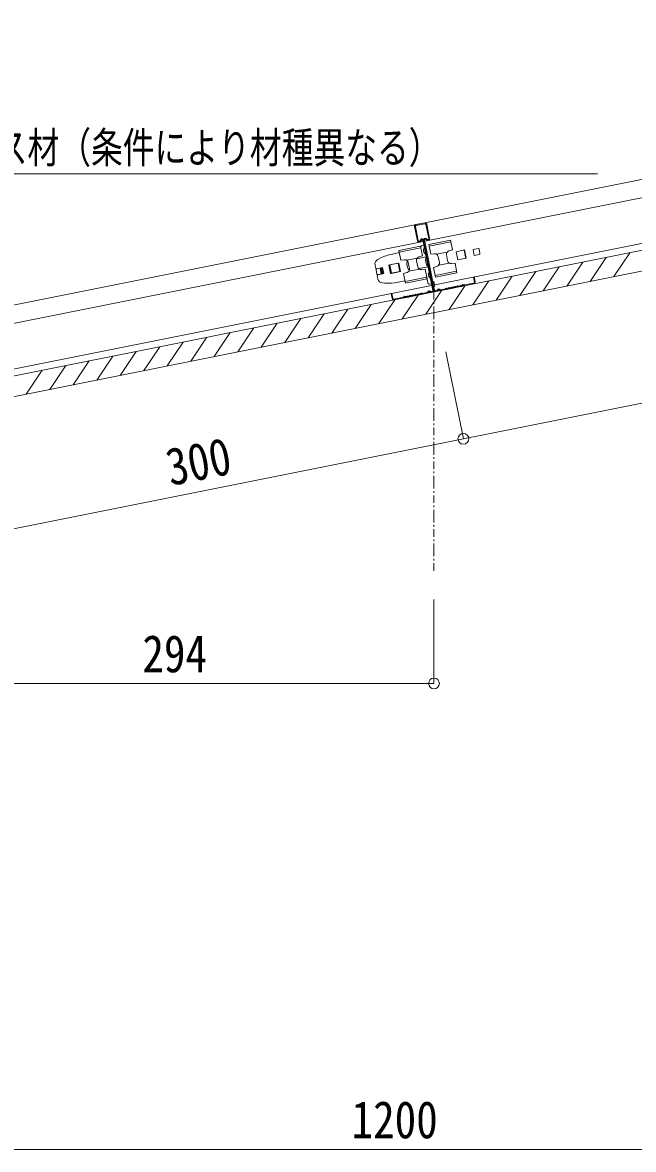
# Model space of a CAD drawing. Units: millimetres, scale not verified. Extents: x -205 to 205, y -142 to 143.
# Drawn here: x 110.7 to 146.8, y -4.6 to 61.9 of the extents above; entities that cross this region are included whole.
import ezdxf
from ezdxf.enums import TextEntityAlignment as Align

# ---------------------------------------------------------------- set-up
doc = ezdxf.new("R2010")
doc.units = ezdxf.units.MM
doc.header["$LTSCALE"] = 0.25
doc.linetypes.add('USER1', pattern=[7.8, 1.8, -0.6, 0.3, -0.6, 3, -0.6, 0.3, -0.6])
for name, color, linetype, lineweight in [('1-1_1-0 断面', 7, 'Continuous', 18), ('1-2_1-1 寸法', 7, 'Continuous', 18), ('1-3_1-2 文字', 7, 'Continuous', 18), ('1-4_1-3 ＤＨクロス', 7, 'Continuous', 18)]:
    doc.layers.add(name, color=color, linetype=linetype, lineweight=lineweight)
doc.styles.add('ＭＳ ゴシック', font='')
doc.styles.get('ＭＳ ゴシック').set_extended_font_data('MS Gothic')

msp = doc.modelspace()

# ---------------------------------------------------------------- linework, layer by layer
at = {"layer": '1-1_1-0 断面'}
for p, q in [((193.5634, 61.8979), (86.8636, 40.5579)), ((192.8624, 60.6769), (84.7154, 39.0474)), ((198.7027, 59.1525), (76.1922, 34.6504)), ((-53.6225, 7.0558), (198.7027, 57.5208)), ((134.1868, 48.7), (132.912, 48.445)), ((134.207, 48.5989), (132.9322, 48.3439)), ((134.3011, 48.1282), (134.1868, 48.7)), ((134.2815, 48.7362), (134.3796, 48.7558)), ((134.6771, 48.798), (135.9518, 49.053)), ((134.6771, 48.798), (134.7914, 48.2263)), ((134.6973, 48.697), (135.972, 48.9519)), ((131.6638, 47.9165), (131.7961, 47.9819)), ((132.5374, 48.2344), (132.9381, 48.3145)), ((133.0264, 47.8733), (132.912, 48.445)), ((133.0264, 47.8733), (133.2433, 47.8973)), ((133.9849, 47.991), (133.3711, 47.8682)), ((133.9665, 47.9593), (134.5169, 48.0694)), ((134.3011, 48.1282), (134.0917, 48.0669)), ((134.7914, 48.2263), (135.0084, 48.2503)), ((135.1361, 48.2212), (135.75, 48.344)), ((135.2265, 48.0907), (135.2977, 47.7343)), ((135.7168, 48.1888), (135.788, 47.8323)), ((136.2917, 48.3734), (136.792, 48.4734)), ((136.3898, 47.8831), (136.2917, 48.3734)), ((136.8901, 47.9831), (136.3898, 47.8831)), ((136.7703, 48.4691), (136.8684, 47.9788)), ((136.782, 48.4714), (136.8801, 47.9811)), ((136.792, 48.4734), (136.8901, 47.9831)), ((137.5812, 48.5548), (137.287, 48.4959)), ((137.287, 48.4959), (137.3556, 48.1527)), ((137.6498, 48.2116), (137.3556, 48.1527)), ((137.64, 48.5155), (137.689, 48.2704)), ((144.2035, 46.621), (145.1449, 48.033)), ((145.5903, 46.8983), (146.5317, 48.3104)), ((131.5026, 47.5887), (131.5339, 47.432)), ((131.5604, 47.2996), (131.6094, 47.0545)), ((131.5996, 47.3585), (131.8938, 47.4173)), ((131.6281, 47.3692), (131.9419, 47.432)), ((131.7958, 47.3977), (131.8644, 47.0545)), ((131.8448, 47.4075), (131.9134, 47.0643)), ((131.8938, 47.4173), (131.9625, 47.0741)), ((131.9419, 47.432), (132.0125, 47.079)), ((132.3096, 47.582), (132.3586, 47.5918)), ((132.4096, 47.0819), (132.3096, 47.582)), ((132.8979, 47.6997), (132.3586, 47.5918)), ((132.3586, 47.5918), (132.4586, 47.0917)), ((132.8597, 47.687), (132.3594, 47.5869)), ((132.3594, 47.5869), (132.4574, 47.0966)), ((132.3811, 47.5912), (132.4792, 47.101)), ((132.9577, 47.1967), (132.8597, 47.687)), ((132.9979, 47.1996), (132.8979, 47.6997)), ((133.3794, 47.6379), (133.4186, 47.4418)), ((133.4614, 47.7377), (133.5327, 47.3813)), ((134.1133, 47.3488), (133.4995, 47.226)), ((133.9517, 47.8357), (134.023, 47.4793)), ((134.0841, 47.371), (134.6345, 47.481)), ((134.458, 47.3438), (134.2411, 47.3198)), ((134.458, 47.3438), (134.5724, 46.772)), ((134.9483, 47.4418), (135.1578, 47.5031)), ((134.9483, 47.4418), (135.0627, 46.8701)), ((135.2645, 47.579), (135.8784, 47.7018)), ((141.43, 46.0663), (142.3714, 47.4783)), ((142.8168, 46.3436), (143.7581, 47.7557)), ((131.6673, 46.7654), (131.6359, 46.9221)), ((131.6683, 47.0153), (131.9625, 47.0741)), ((131.6987, 47.0162), (132.0125, 47.079)), ((132.4586, 47.0917), (132.4096, 47.0819)), ((132.4574, 47.0966), (132.9577, 47.1967)), ((132.4586, 47.0917), (132.9979, 47.1996)), ((132.8708, 46.5674), (133.2715, 46.6475)), ((133.1833, 47.0888), (133.3928, 47.1501)), ((133.1833, 47.0888), (133.2976, 46.5171)), ((134.5522, 46.8731), (133.2774, 46.6181)), ((134.5724, 46.772), (133.2976, 46.5171)), ((134.5463, 46.9025), (134.6188, 46.5397)), ((134.813, 46.5887), (134.9797, 46.622)), ((135.0425, 46.9711), (136.3172, 47.2261)), ((135.0627, 46.8701), (136.3374, 47.125)), ((137.2698, 45.2342), (138.2111, 46.6463)), ((138.6565, 45.5116), (139.5979, 46.9236)), ((140.0433, 45.7889), (140.9846, 47.201)), ((131.9421, 46.5249), (132.0894, 46.5154)), ((134.4963, 44.6795), (135.4376, 46.0916)), ((134.7365, 46.4612), (134.8346, 46.4808)), ((135.883, 44.9569), (136.8244, 46.3689)), ((130.336, 43.8475), (131.2774, 45.2595)), ((131.7228, 44.1248), (132.6641, 45.5369)), ((133.1095, 44.4022), (134.0509, 45.8142)), ((127.5625, 43.2928), (128.5039, 44.7048)), ((128.9493, 43.5701), (129.8906, 44.9822)), ((124.789, 42.7381), (125.7304, 44.1501)), ((126.1758, 43.0154), (127.1171, 44.4275)), ((120.6288, 41.906), (121.5701, 43.3181)), ((122.0155, 42.1834), (122.9569, 43.5954)), ((123.4023, 42.4607), (124.3436, 43.8728)), ((124.0895, 43.8174), (124.0929, 43.8226)), ((117.8553, 41.3513), (118.7966, 42.7634)), ((119.242, 41.6287), (120.1834, 43.0407)), ((113.695, 40.5193), (114.6364, 41.9313)), ((115.0818, 40.7966), (116.0231, 42.2087)), ((116.4685, 41.074), (117.4099, 42.486)), ((110.9215, 39.9646), (111.8629, 41.3766)), ((112.3083, 40.2419), (113.2496, 41.654))]:
    msp.add_line(p, q, dxfattribs=at)
at = {"layer": '1-1_1-0 断面', "color": 4, "linetype": 'USER1'}
msp.add_line((134.9817, 29.5407), (134.9817, 45.9917), dxfattribs=at)
at = {"layer": '1-1_1-0 断面'}
for points in [[(-53.5441, 8.2952), (75.6045, 34.125), (198.7027, 58.7446)], [(135.9518, 49.053), (136.0662, 48.4812), (135.8567, 48.4199)], [(136.3374, 47.125), (136.2231, 47.6968), (136.0061, 47.6728)], [(134.8718, 46.2945), (135.0385, 46.3279), (134.9797, 46.622)]]:
    msp.add_lwpolyline(points, dxfattribs=at)
for centre, radius, start, end in [((134.3011, 48.6381), 0.1, 101.30993, 191.30993), ((134.6541, 48.4538), 0.29, 147.70711, 234.91275), ((131.7968, 47.6475), 0.3, 116.30993, 191.30993), ((133.1258, 45.2926), 3, 101.30993, 116.30993), ((133.2653, 47.6985), 0.2, 11.30993, 96.30993), ((134.1478, 47.875), 0.2, 106.30993, 191.30993), ((135.0881, 47.8777), 0.6025, 161.4471, 221.17277), ((135.0303, 48.0515), 0.2, 11.30993, 96.30993), ((135.9129, 48.228), 0.2, 106.30993, 191.30993), ((137.591, 48.5057), 0.05, 11.30993, 101.30993), ((137.64, 48.2606), 0.05, 281.30993, 11.30993), ((131.6124, 47.4477), 0.08, 191.30993, 281.30993), ((131.6094, 47.3094), 0.05, 101.30993, 191.30993), ((133.5755, 47.6772), 0.2, 137.08667, 191.30993), ((133.3366, 47.3421), 0.2, 286.30993, 11.30993), ((133.6147, 47.481), 0.2, 191.30993, 245.5332), ((134.2191, 47.5186), 0.2, 191.30993, 276.30993), ((135.1016, 47.6951), 0.2, 286.30993, 11.30993), ((135.9842, 47.8716), 0.2, 191.30993, 276.30993), ((131.6585, 47.0643), 0.05, 191.30993, 281.30993), ((131.7144, 46.9378), 0.08, 101.30993, 191.30993), ((131.9614, 46.8242), 0.3, 191.30993, 266.30993), ((132.2825, 49.5091), 3, 266.30993, 281.30993), ((134.9385, 47.0319), 0.29, 147.70711, 234.91275), ((134.7169, 46.5593), 0.1, 191.30993, 281.30993)]:
    msp.add_arc(centre, radius, start, end, dxfattribs=at)
at = {"layer": '1-2_1-1 寸法'}
for p, q in [((134.9817, 22.8872), (134.9817, 27.8327)), ((105.5642, 22.8872), (134.9817, 22.8872)), ((73.4934, -4.6192), (193.4934, -4.6192))]:
    msp.add_line(p, q, dxfattribs=at)
for points in [[(136.7165, 37.3259), (166.1339, 43.2094), (165.1078, 48.3399)], [(107.2991, 31.4424), (136.7165, 37.3259), (135.6904, 42.4564)]]:
    msp.add_lwpolyline(points, dxfattribs=at)
for centre in [(136.7165, 37.3259), (134.9817, 22.8872)]:
    msp.add_circle(centre, 0.319, dxfattribs=at)
at = {"layer": '1-3_1-2 文字'}
msp.add_line((103.5309, 52.9741), (144.6405, 52.9741), dxfattribs=at)
at = {"layer": '1-4_1-3 ＤＨクロス'}
for p, q in [((133.9177, 49.9688), (134.4374, 50.0727)), ((133.9275, 49.9198), (134.4472, 50.0237)), ((134.6747, 49.1412), (134.5061, 49.9845)), ((134.5551, 49.9943), (134.7238, 49.151)), ((133.8393, 49.8511), (134.0079, 49.0078)), ((134.057, 49.0176), (133.8883, 49.8609)), ((134.149, 49.0018), (134.2072, 49.0891)), ((134.1892, 48.972), (134.2488, 49.0614)), ((134.3213, 49.0471), (134.913, 46.0886)), ((134.3704, 49.0569), (134.962, 46.0984)), ((134.3906, 48.9556), (134.962, 46.0984)), ((134.4194, 49.0667), (135.0111, 46.1082)), ((134.5702, 49.0482), (134.4808, 49.1078)), ((134.5959, 49.0912), (134.5085, 49.1494)), ((137.3547, 46.8829), (137.3056, 46.8731)), ((137.3056, 46.8731), (137.3645, 46.5789)), ((137.4135, 46.5887), (137.3547, 46.8829)), ((132.4518, 45.9023), (132.5008, 45.9121)), ((132.5106, 45.6082), (132.4518, 45.9023)), ((132.5008, 45.9121), (132.5596, 45.618)), ((134.5746, 45.97), (134.2919, 45.9134)), ((134.3017, 45.8644), (134.583, 45.9207)), ((134.6018, 45.99), (134.6134, 46.0112)), ((134.6573, 45.9872), (134.6457, 45.966)), ((134.7174, 45.9992), (134.7363, 45.9841)), ((134.7676, 46.0231), (134.7486, 46.0383)), ((134.8738, 46.0298), (134.8004, 46.0151)), ((134.8102, 45.9661), (134.8836, 45.9808)), ((135.0699, 46.069), (135.1433, 46.0837)), ((135.1531, 46.0347), (135.0797, 46.02)), ((135.1705, 46.1037), (135.1822, 46.125)), ((135.226, 46.101), (135.2144, 46.0797)), ((135.2861, 46.113), (135.305, 46.0978)), ((135.3363, 46.1369), (135.3174, 46.152)), ((135.3691, 46.1289), (135.6518, 46.1854)), ((135.6616, 46.1364), (135.3803, 46.0801)), ((135.8185, 46.2187), (135.7628, 46.2076)), ((135.7726, 46.1586), (135.8283, 46.1697)), ((135.9852, 46.2521), (135.9295, 46.2409)), ((135.9393, 46.1919), (135.995, 46.2031)), ((136.1519, 46.2854), (136.0962, 46.2743)), ((136.106, 46.2252), (136.1617, 46.2364)), ((136.3186, 46.3188), (136.2629, 46.3076)), ((136.2727, 46.2586), (136.3284, 46.2697)), ((136.4853, 46.3521), (136.4296, 46.341)), ((136.4394, 46.2919), (136.4951, 46.3031)), ((136.5962, 46.3743), (136.6121, 46.3775)), ((136.6061, 46.3253), (136.6219, 46.3284)), ((136.6248, 46.386), (136.6355, 46.402)), ((136.6771, 46.3743), (136.6664, 46.3582)), ((136.7048, 46.3798), (136.7209, 46.3691)), ((136.7326, 46.4214), (136.7486, 46.4107)), ((137.3252, 46.5201), (136.7636, 46.4078)), ((137.3351, 46.4711), (136.7735, 46.3587)), ((132.6185, 45.5787), (133.1801, 45.6911)), ((132.6283, 45.5297), (133.1899, 45.642)), ((133.2035, 45.7156), (133.1928, 45.6996)), ((133.2451, 45.6879), (133.2344, 45.6718)), ((133.2728, 45.6934), (133.2889, 45.6827)), ((133.3166, 45.7243), (133.3005, 45.735)), ((133.3475, 45.7245), (133.3316, 45.7214)), ((133.3573, 45.6755), (133.3414, 45.6723)), ((133.4584, 45.7467), (133.5142, 45.7579)), ((133.4682, 45.6977), (133.524, 45.7088)), ((133.6251, 45.7801), (133.6808, 45.7912)), ((133.6907, 45.7422), (133.6349, 45.731)), ((133.7918, 45.8134), (133.8475, 45.8246)), ((133.8574, 45.7755), (133.8016, 45.7644)), ((133.9585, 45.8467), (134.0142, 45.8579)), ((133.9683, 45.7977), (134.0241, 45.8089)), ((134.1252, 45.8801), (134.1809, 45.8912)), ((134.1908, 45.8422), (134.135, 45.8311))]:
    msp.add_line(p, q, dxfattribs=at)
for centre, radius, start, end in [((133.9373, 49.8707), 0.1, 101.30993, 191.30993), ((133.9373, 49.8707), 0.05, 101.30993, 191.30993), ((134.457, 49.9747), 0.1, 11.30993, 101.30993), ((134.457, 49.9747), 0.05, 11.30993, 101.30993), ((134.106, 49.0274), 0.1, 191.30993, 326.30993), ((134.106, 49.0274), 0.05, 191.30993, 329.1579), ((134.2821, 49.0392), 0.09, 11.30993, 146.30993), ((134.2821, 49.0392), 0.04, 11.30993, 146.30993), ((134.4586, 49.0745), 0.09, 56.30993, 191.30993), ((134.4586, 49.0745), 0.04, 56.30993, 191.30993), ((134.6257, 49.1314), 0.1, 236.30993, 11.30993), ((134.6257, 49.1314), 0.05, 233.46196, 11.30993), ((137.3154, 46.5691), 0.05, 281.30993, 11.30993), ((137.3154, 46.5691), 0.1, 281.30993, 11.30993), ((134.177, 45.9108), 0.02, 281.30993, 320.25237), ((134.2462, 45.8533), 0.07, 62.36749, 140.25237), ((134.288, 45.933), 0.02, 242.36749, 281.30993), ((134.5667, 46.0092), 0.04, 281.30993, 331.30993), ((134.5667, 46.0092), 0.09, 281.30993, 331.30993), ((134.6924, 45.968), 0.09, 51.30993, 151.30993), ((134.6924, 45.968), 0.04, 51.30993, 151.30993), ((134.7926, 46.0543), 0.09, 231.30993, 281.30993), ((134.7926, 46.0543), 0.04, 231.30993, 281.30993), ((134.864, 46.0788), 0.05, 281.30993, 11.30993), ((134.864, 46.0788), 0.1, 281.30993, 11.30993), ((135.0601, 46.1181), 0.1, 191.30993, 281.30993), ((135.0601, 46.1181), 0.05, 191.30993, 281.30993), ((135.1354, 46.1229), 0.04, 281.30993, 331.30993), ((135.1354, 46.1229), 0.09, 281.30993, 331.30993), ((135.2611, 46.0818), 0.09, 51.30993, 151.30993), ((135.2611, 46.0818), 0.04, 51.30993, 151.30993), ((135.3613, 46.1681), 0.09, 231.30993, 281.30993), ((135.3613, 46.1681), 0.04, 231.30993, 281.30993), ((135.6479, 46.205), 0.02, 281.30993, 320.25237), ((135.6479, 46.205), 0.07, 281.30993, 320.25237), ((135.7171, 46.1475), 0.07, 62.36749, 140.25237), ((135.7171, 46.1475), 0.02, 64.44003, 140.25237), ((135.7588, 46.2272), 0.07, 242.36749, 281.30993), ((135.7588, 46.2272), 0.02, 242.36749, 281.30993), ((135.8146, 46.2384), 0.02, 281.30993, 320.25237), ((135.8146, 46.2384), 0.07, 281.30993, 320.25237), ((135.8838, 46.1808), 0.07, 62.36749, 140.25237), ((135.8838, 46.1808), 0.02, 64.44003, 140.25237), ((135.9255, 46.2605), 0.07, 242.36749, 281.30993), ((135.9255, 46.2605), 0.02, 242.36749, 281.30993), ((135.9813, 46.2717), 0.02, 281.30993, 320.25237), ((135.9813, 46.2717), 0.07, 281.30993, 320.25237), ((136.0505, 46.2142), 0.07, 62.36749, 140.25237), ((136.0505, 46.2142), 0.02, 64.44003, 140.25237), ((136.0922, 46.2939), 0.07, 242.36749, 281.30993), ((136.0922, 46.2939), 0.02, 242.36749, 281.30993), ((136.148, 46.305), 0.02, 281.30993, 320.25237), ((136.148, 46.305), 0.07, 281.30993, 320.25237), ((136.2172, 46.2475), 0.07, 62.36749, 140.25237), ((136.2172, 46.2475), 0.02, 64.44003, 140.25237), ((136.2589, 46.3272), 0.07, 242.36749, 281.30993), ((136.2589, 46.3272), 0.02, 242.36749, 281.30993), ((136.3147, 46.3384), 0.02, 281.30993, 320.25237), ((136.3147, 46.3384), 0.07, 281.30993, 320.25237), ((136.3839, 46.2808), 0.07, 62.36749, 140.25237), ((136.3839, 46.2808), 0.02, 64.44003, 140.25237), ((136.4256, 46.3606), 0.07, 242.36749, 281.30993), ((136.4256, 46.3606), 0.02, 242.36749, 281.30993), ((136.4814, 46.3717), 0.02, 281.30993, 320.25237), ((136.4814, 46.3717), 0.07, 281.30993, 320.25237), ((136.5506, 46.3142), 0.07, 62.36749, 140.25237), ((136.5506, 46.3142), 0.02, 62.36749, 138.17983), ((136.5923, 46.3939), 0.07, 242.36749, 281.30993), ((136.5923, 46.3939), 0.02, 242.36749, 281.30993), ((136.6082, 46.3971), 0.02, 281.30993, 326.30993), ((136.6082, 46.3971), 0.07, 281.30993, 326.30993), ((136.6938, 46.3632), 0.07, 56.30993, 146.30993), ((136.6938, 46.3632), 0.02, 56.30993, 146.30993), ((136.7597, 46.4274), 0.07, 236.30993, 281.30993), ((136.7597, 46.4274), 0.02, 236.30993, 281.30993), ((132.6087, 45.6278), 0.1, 191.30993, 281.30993), ((132.6087, 45.6278), 0.05, 191.30993, 281.30993), ((133.1761, 45.7107), 0.02, 281.30993, 326.30993), ((133.1761, 45.7107), 0.07, 281.30993, 326.30993), ((133.2617, 45.6768), 0.07, 56.30993, 146.30993), ((133.2617, 45.6768), 0.02, 56.30993, 146.30993), ((133.3277, 45.741), 0.07, 236.30993, 281.30993), ((133.3277, 45.741), 0.02, 236.30993, 281.30993), ((133.3435, 45.7441), 0.02, 281.30993, 320.25237), ((133.3435, 45.7441), 0.07, 281.30993, 320.25237), ((133.4127, 45.6866), 0.07, 62.36749, 140.25237), ((133.4127, 45.6866), 0.02, 64.44003, 140.25237), ((133.4545, 45.7663), 0.07, 242.36749, 281.30993), ((133.4545, 45.7663), 0.02, 242.36749, 281.30993), ((133.5102, 45.7775), 0.02, 281.30993, 320.25237), ((133.5102, 45.7775), 0.07, 281.30993, 320.25237), ((133.5794, 45.7199), 0.07, 62.36749, 140.25237), ((133.5794, 45.7199), 0.02, 62.36749, 138.17983), ((133.6212, 45.7997), 0.07, 242.36749, 281.30993), ((133.6212, 45.7997), 0.02, 242.36749, 281.30993), ((133.6769, 45.8108), 0.02, 281.30993, 320.25237), ((133.6769, 45.8108), 0.07, 281.30993, 320.25237), ((133.7461, 45.7533), 0.07, 62.36749, 140.25237), ((133.7461, 45.7533), 0.02, 62.36749, 138.17983), ((133.7879, 45.833), 0.07, 242.36749, 281.30993), ((133.7879, 45.833), 0.02, 242.36749, 281.30993), ((133.8436, 45.8442), 0.02, 281.30993, 320.25237), ((133.8436, 45.8442), 0.07, 281.30993, 320.25237), ((133.9128, 45.7866), 0.07, 62.36749, 140.25237), ((133.9128, 45.7866), 0.02, 62.36749, 138.17983), ((133.9546, 45.8664), 0.07, 242.36749, 281.30993), ((133.9546, 45.8664), 0.02, 242.36749, 281.30993), ((134.0103, 45.8775), 0.02, 281.30993, 320.25237), ((134.0103, 45.8775), 0.07, 281.30993, 320.25237), ((134.0795, 45.82), 0.07, 62.36749, 140.25237), ((134.0795, 45.82), 0.02, 62.36749, 138.17983), ((134.1213, 45.8997), 0.07, 242.36749, 281.30993), ((134.1213, 45.8997), 0.02, 242.36749, 281.30993), ((134.177, 45.9108), 0.07, 281.30993, 320.25237), ((134.2462, 45.8533), 0.02, 62.36749, 138.17983), ((134.288, 45.933), 0.07, 242.36749, 281.30993)]:
    msp.add_arc(centre, radius, start, end, dxfattribs=at)

# ---------------------------------------------------------------- texts
at = {"layer": '1-2_1-1 寸法', "style": 'ＭＳ ゴシック', "width": 0.85}
msp.add_text('300', height=2.199, rotation=11.31, dxfattribs=at).set_placement((119.5564, 33.8939), align=Align.BOTTOM_LEFT)
for s, p in [('294', (117.7729, 22.8872)), ('1200', (130.1184, -4.6192))]:
    msp.add_text(s, height=2.199, dxfattribs=at).set_placement(p, align=Align.BOTTOM_LEFT)
at = {"layer": '1-3_1-2 文字', "style": 'ＭＳ ゴシック', "width": 0.75}
msp.add_text('ブレース材（条件により材種異なる）', height=1.833, dxfattribs=at).set_placement((103.49, 53.0515), align=Align.BOTTOM_LEFT)

doc.saveas('drawing.dxf')
